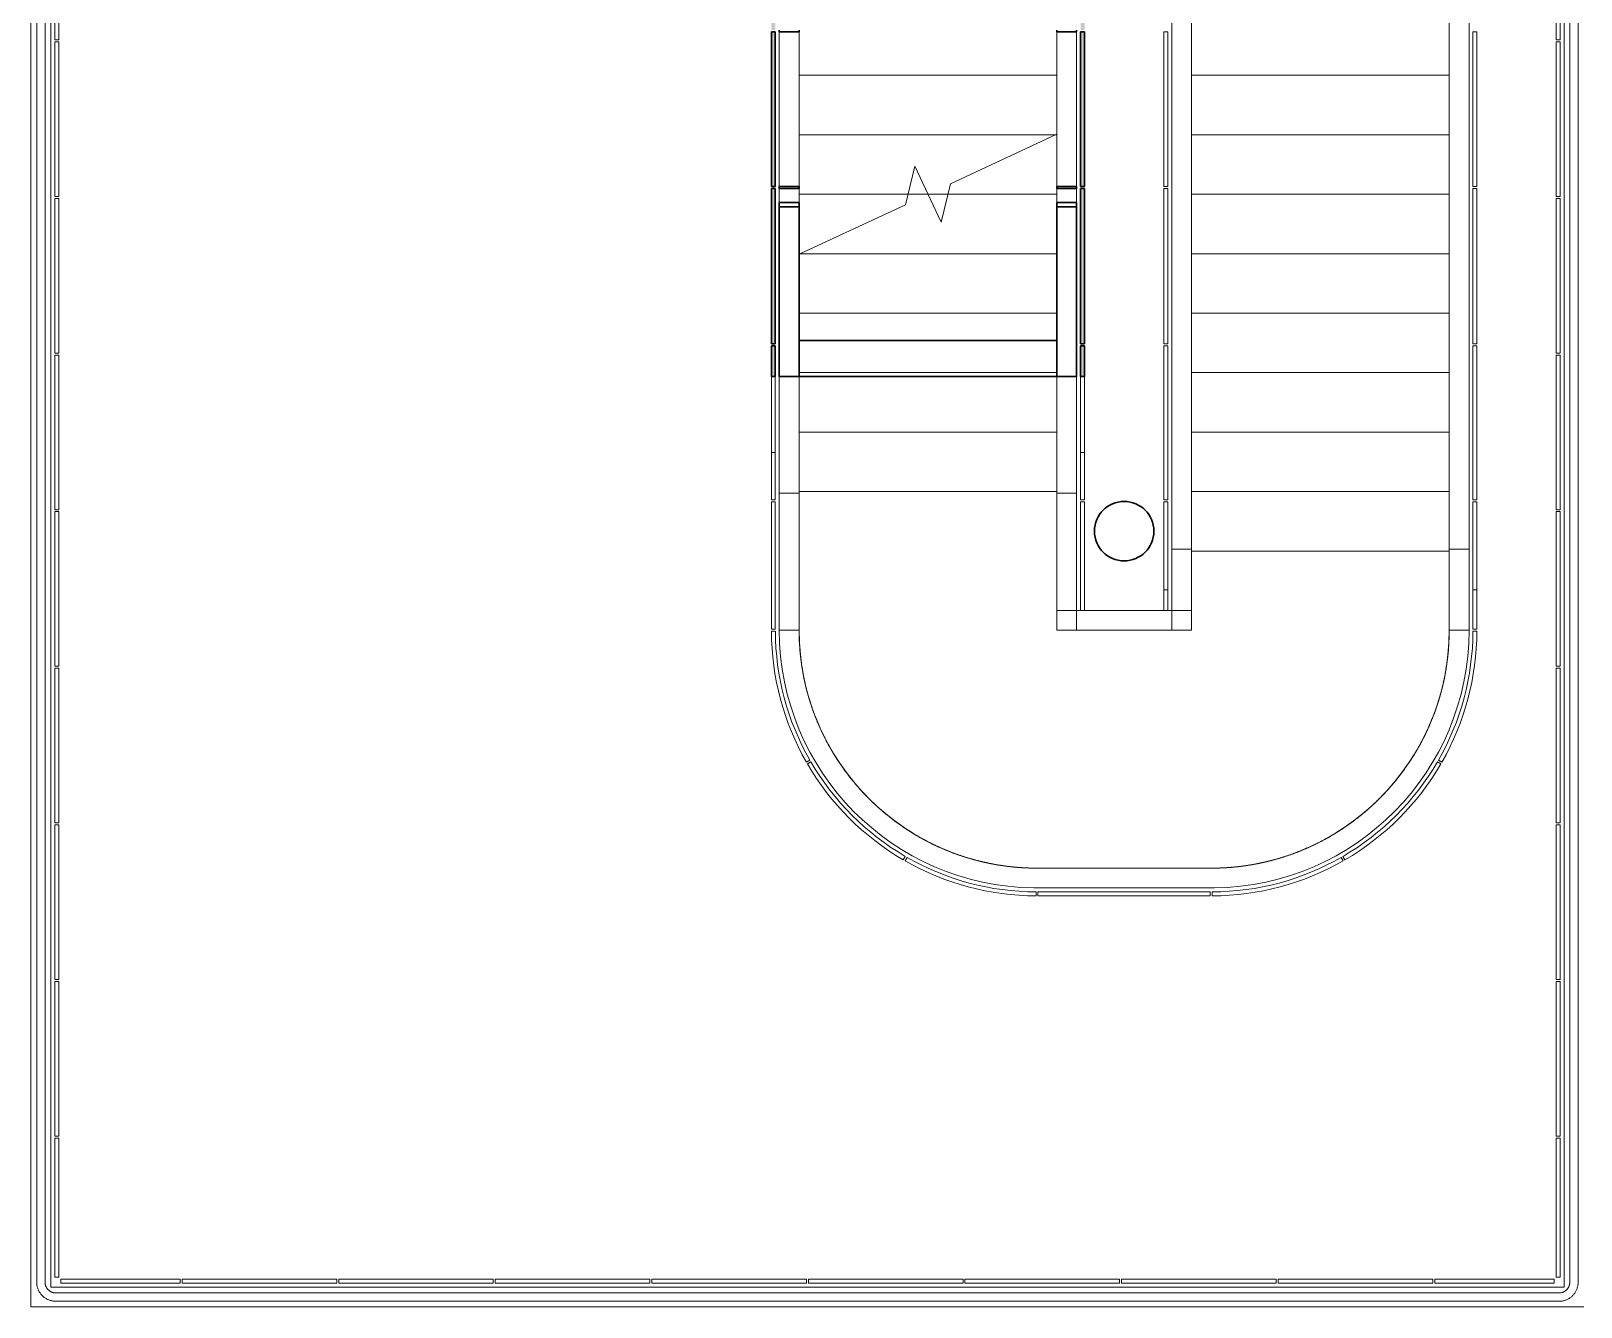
# Model space of a CAD drawing. Header units: millimetres. Extents: x 155927 to 317870, y -36033 to 97293.
# Drawn here: x 189883 to 197704, y 15540 to 21978 of the extents above; entities that cross this region are included whole.
import ezdxf

# ---------------------------------------------------------------- set-up
doc = ezdxf.new("R2010")
doc.units = ezdxf.units.MM
doc.header["$MEASUREMENT"] = 0
doc.linetypes.add('Overhead', pattern=[3.96875, 2.38125, -1.5875])
doc.linetypes.add('Overhead_2_', pattern=[4, 2.5, -1.5])
for name, color, linetype, lineweight in [('A-FLOR-HRAL', 7, 'CONTINUOUS', 9), ('S-STRS', 7, 'CONTINUOUS', 9), ('S-STRS-MBND', 7, 'Overhead_2_', 9)]:
    doc.layers.add(name, color=color, linetype=linetype, lineweight=lineweight)

msp = doc.modelspace()

# ---------------------------------------------------------------- hatches: boundary and pattern name
at = {"layer": 'S-STRS'}
h = msp.add_hatch(color=256, dxfattribs=at)
h.paths.add_polyline_path([(193638.8, 20234.1), (193638.8, 20389.7), (193618.8, 20389.7), (193618.8, 20234.1)], flags=0)
h.paths.add_polyline_path([(193618.8, 20399.7), (193638.8, 20399.7), (193638.8, 21182.5), (193618.8, 21182.5), (193618.8, 21097.6)], flags=0)
h.paths.add_polyline_path([(193618.8, 21192.5), (193638.8, 21192.5), (193638.8, 21972.5), (193618.8, 21972.5), (193618.8, 21965.2)], flags=0)
h.paths.add_polyline_path([(193618.8, 21982.5), (193638.8, 21982.5), (193638.8, 22762.5), (193618.8, 22762.5), (193618.8, 22399.1)], flags=0)
h.paths.add_polyline_path([(193618.8, 22772.5), (193638.8, 22772.5), (193638.8, 23265.7), (193618.8, 23265.7), (193618.8, 22832.9)], flags=0)
h = msp.add_hatch(color=256, dxfattribs=at)
h.paths.add_polyline_path([(195178.8, 20234.1), (195198.8, 20234.1), (195198.8, 20389.7), (195178.8, 20389.7)], flags=0)
h.paths.add_polyline_path([(195198.8, 20399.7), (195198.8, 21182.5), (195178.8, 21182.5), (195178.8, 20399.7)], flags=0)
h.paths.add_polyline_path([(195178.8, 21192.5), (195198.8, 21192.5), (195198.8, 21972.5), (195178.8, 21972.5), (195178.8, 21965.2)], flags=0)
h.paths.add_polyline_path([(195178.8, 21982.5), (195198.8, 21982.5), (195198.8, 22762.5), (195178.8, 22762.5), (195178.8, 22399.1)], flags=0)
h.paths.add_polyline_path([(195198.8, 22772.5), (195198.8, 23265.7), (195178.8, 23265.7), (195178.8, 22772.5)], flags=0)

# ---------------------------------------------------------------- linework, layer by layer
at = {"layer": 'A-FLOR-HRAL'}
for p, q in [((189883.3, 23575.1), (189883.3, 15540.1)), ((189983.3, 15640.1), (189983.3, 23475.1)), ((197618.3, 23475.1), (197618.3, 15640.1)), ((189912.3, 23450.1), (189912.3, 15665.1)), ((189954.3, 15665.1), (189954.3, 23450.1)), ((197647.3, 23450.1), (197647.3, 15665.1)), ((197689.3, 15665.1), (197689.3, 23450.1)), ((190003.3, 22712.6), (190003.3, 21932.6)), ((190023.3, 21932.6), (190023.3, 22712.6)), ((197578.3, 22712.6), (197578.3, 21932.6)), ((197598.3, 21932.6), (197598.3, 22712.6)), ((190003.3, 21932.6), (190023.3, 21932.6)), ((190023.3, 21922.6), (190003.3, 21922.6)), ((190003.3, 21922.6), (190003.3, 21142.6)), ((190023.3, 21142.6), (190023.3, 21922.6)), ((197578.3, 21932.6), (197598.3, 21932.6)), ((197578.3, 21922.6), (197578.3, 21142.6)), ((197598.3, 21922.6), (197578.3, 21922.6)), ((197598.3, 21142.6), (197598.3, 21922.6)), ((190003.3, 21142.6), (190023.3, 21142.6)), ((190023.3, 21132.6), (190003.3, 21132.6)), ((190003.3, 21132.6), (190003.3, 20352.6)), ((190023.3, 20352.6), (190023.3, 21132.6)), ((197578.3, 21142.6), (197598.3, 21142.6)), ((197578.3, 21132.6), (197578.3, 20352.6)), ((197598.3, 21132.6), (197578.3, 21132.6)), ((197598.3, 20352.6), (197598.3, 21132.6)), ((190003.3, 20352.6), (190023.3, 20352.6)), ((190023.3, 20342.6), (190003.3, 20342.6)), ((190003.3, 20342.6), (190003.3, 19562.6)), ((190023.3, 19562.6), (190023.3, 20342.6)), ((197578.3, 20352.6), (197598.3, 20352.6)), ((197578.3, 20342.6), (197578.3, 19562.6)), ((197598.3, 20342.6), (197578.3, 20342.6)), ((197598.3, 19562.6), (197598.3, 20342.6)), ((190003.3, 19562.6), (190023.3, 19562.6)), ((190023.3, 19552.6), (190003.3, 19552.6)), ((190003.3, 19552.6), (190003.3, 18772.6)), ((190023.3, 18772.6), (190023.3, 19552.6)), ((197578.3, 19562.6), (197598.3, 19562.6)), ((197578.3, 19552.6), (197578.3, 18772.6)), ((197598.3, 19552.6), (197578.3, 19552.6)), ((197598.3, 18772.6), (197598.3, 19552.6)), ((190003.3, 18772.6), (190023.3, 18772.6)), ((197578.3, 18772.6), (197598.3, 18772.6)), ((190023.3, 18762.6), (190003.3, 18762.6)), ((190003.3, 18762.6), (190003.3, 17982.6)), ((190023.3, 17982.6), (190023.3, 18762.6)), ((197578.3, 18762.6), (197578.3, 17982.6)), ((197598.3, 18762.6), (197578.3, 18762.6)), ((197598.3, 17982.6), (197598.3, 18762.6)), ((190003.3, 17982.6), (190023.3, 17982.6)), ((190023.3, 17972.6), (190003.3, 17972.6)), ((190003.3, 17972.6), (190003.3, 17192.6)), ((190023.3, 17192.6), (190023.3, 17972.6)), ((197578.3, 17982.6), (197598.3, 17982.6)), ((197578.3, 17972.6), (197578.3, 17192.6)), ((197598.3, 17972.6), (197578.3, 17972.6)), ((197598.3, 17192.6), (197598.3, 17972.6)), ((190003.3, 17192.6), (190023.3, 17192.6)), ((190023.3, 17182.6), (190003.3, 17182.6)), ((190003.3, 17182.6), (190003.3, 16402.6)), ((190023.3, 16402.6), (190023.3, 17182.6)), ((197578.3, 17192.6), (197598.3, 17192.6)), ((197598.3, 17182.6), (197578.3, 17182.6)), ((197578.3, 17182.6), (197578.3, 16402.6)), ((197598.3, 16402.6), (197598.3, 17182.6)), ((190003.3, 16402.6), (190023.3, 16402.6)), ((190023.3, 16392.6), (190003.3, 16392.6)), ((190003.3, 16392.6), (190003.3, 15690.1)), ((190023.3, 15690.1), (190023.3, 16392.6)), ((197578.3, 16402.6), (197598.3, 16402.6)), ((197578.3, 16392.6), (197578.3, 15690.1)), ((197598.3, 16392.6), (197578.3, 16392.6)), ((197598.3, 15690.1), (197598.3, 16392.6)), ((189912.3, 15665.1), (189912.4, 15661.3)), ((189912.4, 15661.3), (189912.6, 15657.4)), ((189912.6, 15657.4), (189913, 15653.6)), ((189913, 15653.6), (189913.6, 15649.8)), ((189913.6, 15649.8), (189914.2, 15646)), ((189914.2, 15646), (189915.1, 15642.3)), ((189915.1, 15642.3), (189916.1, 15638.6)), ((189954.3, 15664.5), (189954.3, 15665.1)), ((189954.4, 15662.4), (189954.3, 15664.5)), ((189954.6, 15660.2), (189954.4, 15662.4)), ((189954.8, 15658.1), (189954.6, 15660.2)), ((189955.1, 15655.9), (189954.8, 15658.1)), ((189955.5, 15653.8), (189955.1, 15655.9)), ((189956, 15651.7), (189955.5, 15653.8)), ((189956.6, 15649.6), (189956, 15651.7)), ((189957.3, 15647.6), (189956.6, 15649.6)), ((189958, 15645.5), (189957.3, 15647.6)), ((189958.8, 15643.5), (189958, 15645.5)), ((189959.7, 15641.6), (189958.8, 15643.5)), ((189960.7, 15639.7), (189959.7, 15641.6)), ((190003.3, 15690.1), (190023.3, 15690.1)), ((190635.8, 15680.1), (190033.3, 15680.1)), ((190033.3, 15680.1), (190033.3, 15660.1)), ((190033.3, 15660.1), (190635.8, 15660.1)), ((190635.8, 15660.1), (190635.8, 15680.1)), ((190645.8, 15680.1), (190645.8, 15660.1)), ((191425.8, 15680.1), (190645.8, 15680.1)), ((190645.8, 15660.1), (191425.8, 15660.1)), ((191425.8, 15660.1), (191425.8, 15680.1)), ((192215.8, 15680.1), (191435.8, 15680.1)), ((191435.8, 15680.1), (191435.8, 15660.1)), ((191435.8, 15660.1), (192215.8, 15660.1)), ((192215.8, 15660.1), (192215.8, 15680.1)), ((193005.8, 15680.1), (192225.8, 15680.1)), ((192225.8, 15680.1), (192225.8, 15660.1)), ((192225.8, 15660.1), (193005.8, 15660.1)), ((193005.8, 15660.1), (193005.8, 15680.1)), ((193795.8, 15680.1), (193015.8, 15680.1)), ((193015.8, 15680.1), (193015.8, 15660.1)), ((193015.8, 15660.1), (193795.8, 15660.1)), ((193795.8, 15660.1), (193795.8, 15680.1)), ((194585.8, 15680.1), (193805.8, 15680.1)), ((193805.8, 15680.1), (193805.8, 15660.1)), ((193805.8, 15660.1), (194585.8, 15660.1)), ((194585.8, 15660.1), (194585.8, 15680.1)), ((195375.8, 15680.1), (194595.8, 15680.1)), ((194595.8, 15680.1), (194595.8, 15660.1)), ((194595.8, 15660.1), (195375.8, 15660.1)), ((195375.8, 15660.1), (195375.8, 15680.1)), ((196165.8, 15680.1), (195385.8, 15680.1)), ((195385.8, 15680.1), (195385.8, 15660.1)), ((195385.8, 15660.1), (196165.8, 15660.1)), ((196165.8, 15660.1), (196165.8, 15680.1)), ((196955.8, 15680.1), (196175.8, 15680.1)), ((196175.8, 15680.1), (196175.8, 15660.1)), ((196175.8, 15660.1), (196955.8, 15660.1)), ((196955.8, 15660.1), (196955.8, 15680.1)), ((197568.3, 15680.1), (196965.8, 15680.1)), ((196965.8, 15680.1), (196965.8, 15660.1)), ((196965.8, 15660.1), (197568.3, 15660.1)), ((197568.3, 15660.1), (197568.3, 15680.1)), ((197578.3, 15690.1), (197598.3, 15690.1)), ((197642.2, 15642.1), (197641.2, 15640.2)), ((197643.1, 15644.1), (197642.2, 15642.1)), ((197643.9, 15646.1), (197643.1, 15644.1)), ((197644.6, 15648.1), (197643.9, 15646.1)), ((197645.2, 15650.2), (197644.6, 15648.1)), ((197645.8, 15652.3), (197645.2, 15650.2)), ((197646.3, 15654.4), (197645.8, 15652.3)), ((197646.6, 15656.5), (197646.3, 15654.4)), ((197646.9, 15658.6), (197646.6, 15656.5)), ((197647.2, 15660.8), (197646.9, 15658.6)), ((197647.3, 15663), (197647.2, 15660.8)), ((197647.3, 15665.1), (197647.3, 15663)), ((197685.3, 15637.6), (197686.3, 15641.3)), ((197686.3, 15641.3), (197687.2, 15645)), ((197687.2, 15645), (197687.9, 15648.8)), ((197687.9, 15648.8), (197688.5, 15652.6)), ((197688.5, 15652.6), (197688.9, 15656.4)), ((197688.9, 15656.4), (197689.2, 15660.2)), ((197689.2, 15660.2), (197689.3, 15664.1)), ((197689.3, 15664.1), (197689.3, 15665.1)), ((189916.1, 15638.6), (189917.2, 15634.9)), ((189917.2, 15634.9), (189918.5, 15631.3)), ((189918.5, 15631.3), (189919.9, 15627.7)), ((189919.9, 15627.7), (189921.5, 15624.2)), ((189921.5, 15624.2), (189923.2, 15620.8)), ((189923.2, 15620.8), (189925, 15617.4)), ((189925, 15617.4), (189927, 15614.1)), ((189927, 15614.1), (189929.1, 15610.9)), ((189929.1, 15610.9), (189931.3, 15607.8)), ((189931.3, 15607.8), (189933.7, 15604.7)), ((189933.7, 15604.7), (189936.2, 15601.8)), ((189936.2, 15601.8), (189938.7, 15599)), ((189938.7, 15599), (189941.4, 15596.2)), ((189941.4, 15596.2), (189944.3, 15593.6)), ((189944.3, 15593.6), (189947.2, 15591.1)), ((189947.2, 15591.1), (189950.2, 15588.7)), ((189950.2, 15588.7), (189953.3, 15586.5)), ((189953.3, 15586.5), (189956.5, 15584.3)), ((189956.5, 15584.3), (189959.7, 15582.3)), ((189959.7, 15582.3), (189963.1, 15580.4)), ((189961.8, 15637.8), (189960.7, 15639.7)), ((189962.9, 15635.9), (189961.8, 15637.8)), ((189964.1, 15634.1), (189962.9, 15635.9)), ((189963.1, 15580.4), (189966.5, 15578.7)), ((189965.4, 15632.4), (189964.1, 15634.1)), ((189966.7, 15630.7), (189965.4, 15632.4)), ((189966.5, 15578.7), (189970, 15577.1)), ((189968.1, 15629.1), (189966.7, 15630.7)), ((189969.6, 15627.5), (189968.1, 15629.1)), ((189971.1, 15626), (189969.6, 15627.5)), ((189970, 15577.1), (189973.5, 15575.6)), ((189972.7, 15624.5), (189971.1, 15626)), ((189974.4, 15623.1), (189972.7, 15624.5)), ((189973.5, 15575.6), (189977.2, 15574.3)), ((189976.1, 15621.8), (189974.4, 15623.1)), ((189977.8, 15620.5), (189976.1, 15621.8)), ((189977.2, 15574.3), (189980.8, 15573.1)), ((189979.6, 15619.4), (189977.8, 15620.5)), ((189981.5, 15618.2), (189979.6, 15619.4)), ((189980.8, 15573.1), (189984.5, 15572.1)), ((189983.4, 15617.2), (189981.5, 15618.2)), ((197618.3, 15640.1), (189983.3, 15640.1)), ((189985.3, 15616.3), (189983.4, 15617.2)), ((189984.5, 15572.1), (189988.2, 15571.2)), ((189987.3, 15615.4), (189985.3, 15616.3)), ((189989.3, 15614.6), (189987.3, 15615.4)), ((189988.2, 15571.2), (189992, 15570.5)), ((189991.3, 15613.9), (189989.3, 15614.6)), ((189993.4, 15613.2), (189991.3, 15613.9)), ((189992, 15570.5), (189995.8, 15569.9)), ((189995.5, 15612.7), (189993.4, 15613.2)), ((189997.6, 15612.2), (189995.5, 15612.7)), ((189995.8, 15569.9), (189999.6, 15569.5)), ((189999.7, 15611.8), (189997.6, 15612.2)), ((189999.6, 15569.5), (190003.5, 15569.2)), ((190001.9, 15611.5), (189999.7, 15611.8)), ((190004, 15611.3), (190001.9, 15611.5)), ((190003.5, 15569.2), (190007.3, 15569.1)), ((190006.2, 15611.2), (190004, 15611.3)), ((190008.3, 15611.1), (190006.2, 15611.2)), ((190007.3, 15569.1), (190008.3, 15569.1)), ((197593.3, 15611.1), (190008.3, 15611.1)), ((190008.3, 15569.1), (197593.3, 15569.1)), ((197593.9, 15611.1), (197593.3, 15611.1)), ((197593.3, 15569.1), (197597.2, 15569.2)), ((197596.1, 15611.2), (197593.9, 15611.1)), ((197598.2, 15611.3), (197596.1, 15611.2)), ((197597.2, 15569.2), (197601, 15569.4)), ((197600.4, 15611.6), (197598.2, 15611.3)), ((197602.5, 15611.9), (197600.4, 15611.6)), ((197601, 15569.4), (197604.8, 15569.8)), ((197604.6, 15612.3), (197602.5, 15611.9)), ((197606.7, 15612.8), (197604.6, 15612.3)), ((197604.8, 15569.8), (197608.6, 15570.3)), ((197608.8, 15613.4), (197606.7, 15612.8)), ((197608.6, 15570.3), (197612.4, 15571)), ((197610.9, 15614), (197608.8, 15613.4)), ((197612.9, 15614.8), (197610.9, 15614)), ((197612.4, 15571), (197616.2, 15571.9)), ((197614.9, 15615.6), (197612.9, 15614.8)), ((197616.9, 15616.5), (197614.9, 15615.6)), ((197616.2, 15571.9), (197619.9, 15572.9)), ((197618.8, 15617.5), (197616.9, 15616.5)), ((197620.7, 15618.5), (197618.8, 15617.5)), ((197619.9, 15572.9), (197623.5, 15574)), ((197622.5, 15619.7), (197620.7, 15618.5)), ((197624.3, 15620.9), (197622.5, 15619.7)), ((197623.5, 15574), (197627.2, 15575.3)), ((197626, 15622.1), (197624.3, 15620.9)), ((197627.7, 15623.5), (197626, 15622.1)), ((197627.2, 15575.3), (197630.7, 15576.7)), ((197629.4, 15624.9), (197627.7, 15623.5)), ((197631, 15626.4), (197629.4, 15624.9)), ((197630.7, 15576.7), (197634.2, 15578.3)), ((197632.5, 15627.9), (197631, 15626.4)), ((197633.9, 15629.5), (197632.5, 15627.9)), ((197635.3, 15631.2), (197633.9, 15629.5)), ((197634.2, 15578.3), (197637.7, 15580)), ((197636.6, 15632.9), (197635.3, 15631.2)), ((197637.9, 15634.6), (197636.6, 15632.9)), ((197637.7, 15580), (197641, 15581.8)), ((197639.1, 15636.4), (197637.9, 15634.6)), ((197640.2, 15638.3), (197639.1, 15636.4)), ((197641.2, 15640.2), (197640.2, 15638.3)), ((197641, 15581.8), (197644.3, 15583.8)), ((197644.3, 15583.8), (197647.5, 15585.9)), ((197647.5, 15585.9), (197650.7, 15588.1)), ((197650.7, 15588.1), (197653.7, 15590.5)), ((197653.7, 15590.5), (197656.6, 15592.9)), ((197656.6, 15592.9), (197659.5, 15595.5)), ((197659.5, 15595.5), (197662.2, 15598.2)), ((197662.2, 15598.2), (197664.8, 15601)), ((197664.8, 15601), (197667.3, 15603.9)), ((197667.3, 15603.9), (197669.7, 15607)), ((197669.7, 15607), (197672, 15610.1)), ((197672, 15610.1), (197674.1, 15613.2)), ((197674.1, 15613.2), (197676.1, 15616.5)), ((197676.1, 15616.5), (197678, 15619.9)), ((197678, 15619.9), (197679.7, 15623.3)), ((197679.7, 15623.3), (197681.3, 15626.8)), ((197681.3, 15626.8), (197682.8, 15630.3)), ((197682.8, 15630.3), (197684.1, 15633.9)), ((197684.1, 15633.9), (197685.3, 15637.6)), ((189883.3, 15540.1), (197718.3, 15540.1))]:
    msp.add_line(p, q, dxfattribs=at)
at = {"layer": 'S-STRS'}
for p, q in [((195638.8, 19363.5), (195638.8, 22961.4)), ((195738.8, 22961.4), (195738.8, 19363.5)), ((197038.8, 19363.5), (197038.8, 22961.4)), ((197138.8, 22961.4), (197138.8, 19363.5)), ((193658.8, 21192.5), (193658.8, 21972.5)), ((193758.8, 21972.5), (193758.8, 21192.5)), ((195058.8, 21192.5), (195058.8, 21972.5)), ((195158.8, 21972.5), (195158.8, 21192.5)), ((195598.8, 21192.5), (195598.8, 21972.5)), ((195598.8, 21972.5), (195618.8, 21972.5)), ((195618.8, 21972.5), (195618.8, 21192.5)), ((197158.8, 21192.5), (197158.8, 21972.5)), ((197158.8, 21972.5), (197178.8, 21972.5)), ((197178.8, 21972.5), (197178.8, 21192.5)), ((195058.8, 21754.1), (193758.8, 21754.1)), ((195738.8, 21754.1), (197038.8, 21754.1)), ((195052.2, 21454.1), (193758.8, 21454.1)), ((195738.8, 21454.1), (197038.8, 21454.1)), ((193658.8, 21112.5), (193658.8, 21182.5)), ((193758.8, 21182.5), (193758.8, 21112.5)), ((194308.4, 21154.1), (193758.8, 21154.1)), ((194509.3, 21154.1), (194408.8, 21154.1)), ((195058.8, 21112.5), (195058.8, 21182.5)), ((195158.8, 21182.5), (195158.8, 21112.5)), ((195618.8, 21192.5), (195598.8, 21192.5)), ((195598.8, 20399.7), (195598.8, 21182.5)), ((195598.8, 21182.5), (195618.8, 21182.5)), ((195618.8, 21182.5), (195618.8, 20399.7)), ((195738.8, 21154.1), (197038.8, 21154.1)), ((197178.8, 21192.5), (197158.8, 21192.5)), ((197158.8, 20399.7), (197158.8, 21182.5)), ((197158.8, 21182.5), (197178.8, 21182.5)), ((197178.8, 21182.5), (197178.8, 20399.7)), ((193758.8, 20854.1), (193758.8, 20851)), ((193765.5, 20854.1), (193758.8, 20854.1)), ((195738.8, 20854.1), (197038.8, 20854.1)), ((195738.8, 20554.1), (197038.8, 20554.1)), ((195618.8, 20399.7), (195598.8, 20399.7)), ((195598.8, 19612.5), (195598.8, 20389.7)), ((195598.8, 20389.7), (195618.8, 20389.7)), ((195618.8, 20389.7), (195618.8, 19612.5)), ((197178.8, 20399.7), (197158.8, 20399.7)), ((197158.8, 19612.5), (197158.8, 20389.7)), ((197158.8, 20389.7), (197178.8, 20389.7)), ((197178.8, 20389.7), (197178.8, 19612.5)), ((193618.8, 19850.6), (193618.8, 20234.1)), ((193638.8, 20234.1), (193638.8, 19850.6)), ((193658.8, 19645.3), (193658.8, 20234.1)), ((193758.8, 20234.1), (193758.8, 19645.3)), ((195058.8, 19645.3), (195058.8, 20234.1)), ((195158.8, 20234.1), (195158.8, 19645.3)), ((195178.8, 19850.6), (195178.8, 20234.1)), ((195198.8, 20234.1), (195198.8, 19850.6)), ((195738.8, 20254.1), (197038.8, 20254.1)), ((195058.8, 19954.1), (193758.8, 19954.1)), ((195738.8, 19954.1), (197038.8, 19954.1)), ((193618.8, 19612.5), (193618.8, 19850.6)), ((193638.8, 19850.6), (193618.8, 19850.6)), ((193638.8, 19850.6), (193638.8, 19612.5)), ((195178.8, 19612.5), (195178.8, 19850.6)), ((195198.8, 19850.6), (195178.8, 19850.6)), ((195198.8, 19850.6), (195198.8, 19612.5)), ((193658.8, 18954.3), (193658.8, 19645.3)), ((193758.8, 19645.3), (193658.8, 19645.3)), ((195058.8, 19654.1), (193758.8, 19654.1)), ((193758.8, 19645.3), (193758.8, 18954.3)), ((195058.8, 18954.3), (195058.8, 19645.3)), ((195158.8, 19645.3), (195058.8, 19645.3)), ((195158.8, 19645.3), (195158.8, 18954.3)), ((195738.8, 19654.1), (197038.8, 19654.1)), ((193638.8, 19612.5), (193618.8, 19612.5)), ((193618.8, 18959.3), (193618.8, 19602.5)), ((193618.8, 19602.5), (193638.8, 19602.5)), ((193638.8, 19602.5), (193638.8, 18959.3)), ((195198.8, 19612.5), (195178.8, 19612.5)), ((195178.8, 19054.7), (195178.8, 19602.5)), ((195178.8, 19602.5), (195198.8, 19602.5)), ((195198.8, 19602.5), (195198.8, 19054.7)), ((195618.8, 19612.5), (195598.8, 19612.5)), ((195598.8, 19158.4), (195598.8, 19602.5)), ((195598.8, 19602.5), (195618.8, 19602.5)), ((195618.8, 19602.5), (195618.8, 19158.4)), ((197178.8, 19612.5), (197158.8, 19612.5)), ((197158.8, 19158.4), (197158.8, 19602.5)), ((197158.8, 19602.5), (197178.8, 19602.5)), ((197178.8, 19602.5), (197178.8, 19158.4)), ((195638.8, 18954.3), (195638.8, 19363.5)), ((195738.8, 19363.5), (195638.8, 19363.5)), ((195738.8, 19363.5), (195738.8, 18954.3)), ((195738.8, 19354.1), (197038.8, 19354.1)), ((197038.8, 18954.3), (197038.8, 19363.5)), ((197138.8, 19363.5), (197038.8, 19363.5)), ((197138.8, 19363.5), (197138.8, 18954.3)), ((195598.8, 19054.7), (195598.8, 19158.4)), ((195618.8, 19158.4), (195598.8, 19158.4)), ((195618.8, 19158.4), (195618.8, 19054.7)), ((197158.8, 18959.3), (197158.8, 19158.4)), ((197178.8, 19158.4), (197158.8, 19158.4)), ((197178.8, 19158.4), (197178.8, 18959.3)), ((195158.8, 18954.3), (195158.8, 19054.2)), ((195638.8, 19054.2), (195158.8, 19054.2)), ((195198.8, 19054.7), (195178.8, 19054.7)), ((195618.8, 19054.7), (195598.8, 19054.7)), ((195638.8, 19054.2), (195638.8, 18954.3)), ((193638.8, 18959.3), (193618.8, 18959.3)), ((193638.8, 18949.3), (193618.8, 18949.3)), ((193758.8, 18954.3), (193658.8, 18954.3)), ((193758.8, 18954.3), (193658.8, 18954.3)), ((195158.8, 18954.3), (195058.8, 18954.3)), ((195638.8, 18954.3), (195158.8, 18954.3)), ((195638.8, 18954.3), (195738.8, 18954.3)), ((197138.8, 18954.3), (197038.8, 18954.3)), ((197138.8, 18954.3), (197038.8, 18954.3)), ((197178.8, 18959.3), (197158.8, 18959.3)), ((197178.8, 18949.3), (197158.8, 18949.3)), ((193831.7, 18309.3), (193830.5, 18308.6)), ((193835.5, 18299.9), (193836.8, 18300.7)), ((196960.8, 18300.7), (196962.1, 18299.9)), ((196967.1, 18308.6), (196965.9, 18309.3)), ((193795.9, 18288.6), (193813.2, 18298.6)), ((193818.2, 18289.9), (193800.9, 18279.9)), ((196996.8, 18279.9), (196979.4, 18289.9)), ((196984.4, 18298.6), (197001.8, 18288.6)), ((194284.6, 17796.2), (194294.6, 17813.5)), ((194303.3, 17808.5), (194293.3, 17791.2)), ((195838.6, 17754.1), (194959.1, 17754.1)), ((196504.4, 17791.2), (196494.4, 17808.5)), ((196503, 17813.5), (196513, 17796.2)), ((194942.9, 17654.2), (195854.7, 17654.2)), ((194954.1, 17614.1), (194954.1, 17634.1)), ((195833.6, 17634.2), (194964.1, 17634.2)), ((194964.1, 17634.2), (194964.1, 17614.2)), ((194964.1, 17614.2), (195833.6, 17614.2)), ((195833.6, 17614.2), (195833.6, 17634.2)), ((195843.6, 17634.1), (195843.6, 17614.1))]:
    msp.add_line(p, q, dxfattribs=at)
at = {"layer": 'S-STRS', "lineweight": 30}
for p, q in [((193658.8, 21982.5), (193658.8, 21972.5)), ((193758.8, 21972.5), (193758.8, 21982.5)), ((195058.8, 21982.5), (195058.8, 21972.5)), ((195158.8, 21972.5), (195158.8, 21982.5)), ((193618.8, 21972.5), (193618.8, 21192.5)), ((193638.8, 21972.5), (193618.8, 21972.5)), ((193638.8, 21192.5), (193638.8, 21972.5)), ((193658.8, 21972.5), (193758.8, 21972.5)), ((195058.8, 21972.5), (195158.8, 21972.5)), ((195178.8, 21972.5), (195178.8, 21192.5)), ((195198.8, 21972.5), (195178.8, 21972.5)), ((195198.8, 21192.5), (195198.8, 21972.5)), ((193618.8, 21192.5), (193638.8, 21192.5)), ((193618.8, 21182.5), (193618.8, 20399.7)), ((193638.8, 21182.5), (193618.8, 21182.5)), ((193638.8, 20399.7), (193638.8, 21182.5)), ((193658.8, 21192.5), (193658.8, 21182.5)), ((193758.8, 21192.5), (193658.8, 21192.5)), ((193658.8, 21182.5), (193758.8, 21182.5)), ((193758.8, 21182.5), (193758.8, 21192.5)), ((195058.8, 21192.5), (195058.8, 21182.5)), ((195158.8, 21192.5), (195058.8, 21192.5)), ((195058.8, 21182.5), (195158.8, 21182.5)), ((195158.8, 21182.5), (195158.8, 21192.5)), ((195178.8, 21192.5), (195198.8, 21192.5)), ((195178.8, 21182.5), (195178.8, 20399.7)), ((195198.8, 21182.5), (195178.8, 21182.5)), ((195198.8, 20399.7), (195198.8, 21182.5)), ((193658.8, 21112.5), (193658.8, 21091.1)), ((193758.8, 21112.5), (193658.8, 21112.5)), ((193658.8, 21091.1), (193758.8, 21091.1)), ((193658.8, 21091.1), (193658.8, 20234.1)), ((193758.8, 21091.1), (193658.8, 21091.1)), ((193758.8, 21091.1), (193758.8, 21112.5)), ((193758.8, 20854.1), (193758.8, 21091.1)), ((195058.8, 21112.5), (195058.8, 21091.1)), ((195158.8, 21112.5), (195058.8, 21112.5)), ((195058.8, 21091.1), (195158.8, 21091.1)), ((195058.8, 21091.1), (195058.8, 20234.1)), ((195158.8, 21091.1), (195058.8, 21091.1)), ((195158.8, 21091.1), (195158.8, 21112.5)), ((195158.8, 20234.1), (195158.8, 21091.1)), ((193758.8, 20234.1), (193758.8, 20851)), ((193758.8, 20416.1), (193758.8, 20234.1)), ((195058.8, 20416.1), (193758.8, 20416.1)), ((195058.8, 20234.1), (195058.8, 20416.1)), ((193618.8, 20399.7), (193638.8, 20399.7)), ((193618.8, 20389.7), (193618.8, 20234.1)), ((193638.8, 20389.7), (193618.8, 20389.7)), ((193638.8, 20234.1), (193638.8, 20389.7)), ((195178.8, 20399.7), (195198.8, 20399.7)), ((195178.8, 20389.7), (195178.8, 20234.1)), ((195198.8, 20389.7), (195178.8, 20389.7)), ((195198.8, 20234.1), (195198.8, 20389.7)), ((193618.8, 20234.1), (193638.8, 20234.1)), ((193658.8, 20234.1), (193758.8, 20234.1)), ((193758.8, 20234.1), (195058.8, 20234.1)), ((195058.8, 20234.1), (195158.8, 20234.1)), ((195178.8, 20234.1), (195198.8, 20234.1))]:
    msp.add_line(p, q, dxfattribs=at)
at = {"layer": 'S-STRS', "linetype": 'Overhead'}
for p, q in [((195058.8, 21754.1), (193758.8, 21754.1)), ((195738.8, 21754.1), (197038.8, 21754.1)), ((195052.2, 21454.1), (193758.8, 21454.1)), ((195738.8, 21454.1), (197038.8, 21454.1)), ((194308.4, 21154.1), (193758.8, 21154.1)), ((194509.3, 21154.1), (194408.8, 21154.1)), ((195738.8, 21154.1), (197038.8, 21154.1)), ((193765.5, 20854.1), (193758.8, 20854.1)), ((195738.8, 20854.1), (197038.8, 20854.1)), ((195738.8, 20554.1), (197038.8, 20554.1)), ((195738.8, 20254.1), (197038.8, 20254.1)), ((195058.8, 19954.1), (193758.8, 19954.1)), ((195738.8, 19954.1), (197038.8, 19954.1)), ((195738.8, 19654.1), (197038.8, 19654.1)), ((195738.8, 19354.1), (197038.8, 19354.1))]:
    msp.add_line(p, q, dxfattribs=at)
at = {"layer": 'S-STRS', "lineweight": 30}
for start, end in [(0, 180), (180, 0)]:
    msp.add_arc((195398.8, 19454.2), 150, start, end, dxfattribs=at)
at = {"layer": 'S-STRS'}
for centre, radius, start, end in [((194959.1, 18954.3), 1340.2, 180.21375, 209.78625), ((194959.1, 18954.3), 1320.2, 180.21699, 209.78301), ((194959.1, 18954.3), 1300.2, 180, 180.22033), ((194959.1, 18954.3), 1300.2, 180, 269.28939), ((194959.1, 18954.3), 1200.2, 179.76131, 180), ((194959.1, 18954.3), 1200.2, 180, 186.35779), ((194959.1, 18954.3), 1200.2, 180, 270), ((195838.6, 18954.3), 1200.2, 270, 0), ((195838.6, 18954.3), 1300.2, 270.71061, 0), ((195838.6, 18954.3), 1320.2, 330.21699, 359.78301), ((195838.6, 18954.3), 1340.2, 330.21375, 359.78625), ((195838.6, 18954.3), 1200.2, 353.64221, 0), ((195838.6, 18954.3), 1200.2, 0, 0.23869), ((195838.6, 18954.3), 1300.2, 359.77967, 0), ((194959.1, 18954.3), 1200.2, 188.36617, 192.77598), ((195838.6, 18954.3), 1200.2, 347.22402, 351.63383), ((194959.1, 18954.3), 1200.2, 195.05883, 199.3522), ((195838.6, 18954.3), 1200.2, 340.6478, 344.94117), ((194959.1, 18954.3), 1200.2, 201.51205, 206.65351), ((195838.6, 18954.3), 1200.2, 333.34649, 338.48795), ((194959.1, 18954.3), 1200.2, 207.885, 214.23393), ((195838.6, 18954.3), 1200.2, 325.76607, 332.115), ((194959.1, 18954.3), 1300.2, 209.77967, 210.22033), ((195838.6, 18954.3), 1300.2, 329.77967, 330.22033), ((194959.1, 18954.3), 1340.2, 210.21375, 239.78625), ((194959.1, 18954.3), 1320.2, 210.21699, 239.78301), ((194959.1, 18954.3), 1200.2, 215.97586, 220.62639), ((195838.6, 18954.3), 1320.2, 300.21699, 329.78301), ((195838.6, 18954.3), 1340.2, 300.21375, 329.78625), ((195838.6, 18954.3), 1200.2, 319.37361, 324.02414), ((194959.1, 18954.3), 1200.2, 222.87089, 227.12911), ((195838.6, 18954.3), 1200.2, 312.87089, 317.12911), ((194959.1, 18954.3), 1200.2, 229.37361, 234.02414), ((195838.6, 18954.3), 1200.2, 305.97586, 310.62639), ((194959.1, 18954.3), 1200.2, 235.76607, 242.115), ((195838.6, 18954.3), 1200.2, 297.885, 304.23393), ((194959.1, 18954.3), 1300.2, 239.77967, 240.22033), ((194959.1, 18954.3), 1200.2, 243.34649, 248.48795), ((195838.6, 18954.3), 1200.2, 291.51205, 296.65351), ((195838.6, 18954.3), 1300.2, 299.77967, 300.22033), ((194959.1, 18954.3), 1340.2, 240.21375, 269.78625), ((194959.1, 18954.3), 1320.2, 240.21699, 269.78301), ((194959.1, 18954.3), 1200.2, 250.6478, 254.94117), ((194959.1, 18954.3), 1200.2, 257.22402, 261.63383), ((194959.1, 18954.3), 1200.2, 263.64221, 270), ((194959.1, 18954.3), 1200.2, 270, 270.23869), ((195838.6, 18954.3), 1200.2, 269.76131, 270), ((195838.6, 18954.3), 1200.2, 270, 276.35779), ((195838.6, 18954.3), 1320.2, 270.21699, 299.78301), ((195838.6, 18954.3), 1340.2, 270.21375, 299.78625), ((195838.6, 18954.3), 1200.2, 278.36617, 282.77598), ((195838.6, 18954.3), 1200.2, 285.05883, 289.3522), ((194959.1, 18954.3), 1300.2, 269.77967, 270.22033), ((195838.6, 18954.3), 1300.2, 269.77967, 270.22033)]:
    msp.add_arc(centre, radius, start, end, dxfattribs=at)
at = {"layer": 'S-STRS-MBND', "linetype": 'Overhead'}
for p, q in [((195738.8, 19354.1), (195738.8, 22954.1)), ((197038.8, 19354.1), (197038.8, 22954.1)), ((195738.8, 21754.1), (197038.8, 21754.1)), ((195738.8, 21754.1), (197038.8, 21754.1)), ((195058.8, 21454.1), (195052.2, 21454.1)), ((195058.8, 21454.1), (195052.2, 21454.1)), ((195738.8, 21454.1), (197038.8, 21454.1)), ((195738.8, 21454.1), (197038.8, 21454.1)), ((194408.8, 21154.1), (194308.4, 21154.1)), ((194408.8, 21154.1), (194308.4, 21154.1)), ((195058.8, 21154.1), (194509.3, 21154.1)), ((195058.8, 21154.1), (194509.3, 21154.1)), ((195738.8, 21154.1), (197038.8, 21154.1)), ((195738.8, 21154.1), (197038.8, 21154.1)), ((195058.8, 21091.1), (195058.8, 19654.1)), ((193758.8, 20851), (193758.8, 19654.1)), ((195058.8, 20854.1), (193765.5, 20854.1)), ((195058.8, 20854.1), (193765.5, 20854.1)), ((195738.8, 20854.1), (197038.8, 20854.1)), ((195738.8, 20854.1), (197038.8, 20854.1)), ((195058.8, 20554.1), (193758.8, 20554.1)), ((195058.8, 20554.1), (193758.8, 20554.1)), ((195738.8, 20554.1), (197038.8, 20554.1)), ((195738.8, 20554.1), (197038.8, 20554.1)), ((195058.8, 20254.1), (193758.8, 20254.1)), ((195058.8, 20254.1), (193758.8, 20254.1)), ((195738.8, 20254.1), (197038.8, 20254.1)), ((195738.8, 20254.1), (197038.8, 20254.1)), ((195058.8, 19954.1), (193758.8, 19954.1)), ((195058.8, 19954.1), (193758.8, 19954.1)), ((195738.8, 19954.1), (197038.8, 19954.1)), ((195738.8, 19954.1), (197038.8, 19954.1)), ((193758.8, 19654.1), (193758.8, 18954.3)), ((195058.8, 19654.1), (193758.8, 19654.1)), ((195058.8, 19054.1), (195058.8, 19654.1)), ((195738.8, 19654.1), (197038.8, 19654.1)), ((195738.8, 19654.1), (197038.8, 19654.1)), ((195738.8, 19354.1), (195738.8, 19054.1)), ((195738.8, 19354.1), (197038.8, 19354.1)), ((195738.8, 19354.1), (197038.8, 19354.1)), ((197038.8, 18954.3), (197038.8, 19354.1)), ((195738.8, 19054.1), (195058.8, 19054.1)), ((194959.1, 17754.1), (195838.6, 17754.1))]:
    msp.add_line(p, q, dxfattribs=at)
at = {"layer": 'S-STRS-MBND', "linetype": 'Continuous'}
for p, q in [((194522.1, 21206.9), (195058.8, 21457.2)), ((194295.5, 21101.3), (194342.8, 21295.7)), ((194342.8, 21295.7), (194474.9, 21012.5)), ((194474.9, 21012.5), (194522.1, 21206.9)), ((193758.8, 20851), (194295.5, 21101.3))]:
    msp.add_line(p, q, dxfattribs=at)
at = {"layer": 'S-STRS-MBND', "linetype": 'Overhead'}
for centre, start, end in [((194959.1, 18954.3), 180, 270), ((195838.6, 18954.3), 270, 0)]:
    msp.add_arc(centre, 1200.2, start, end, dxfattribs=at)

doc.saveas('drawing.dxf')
